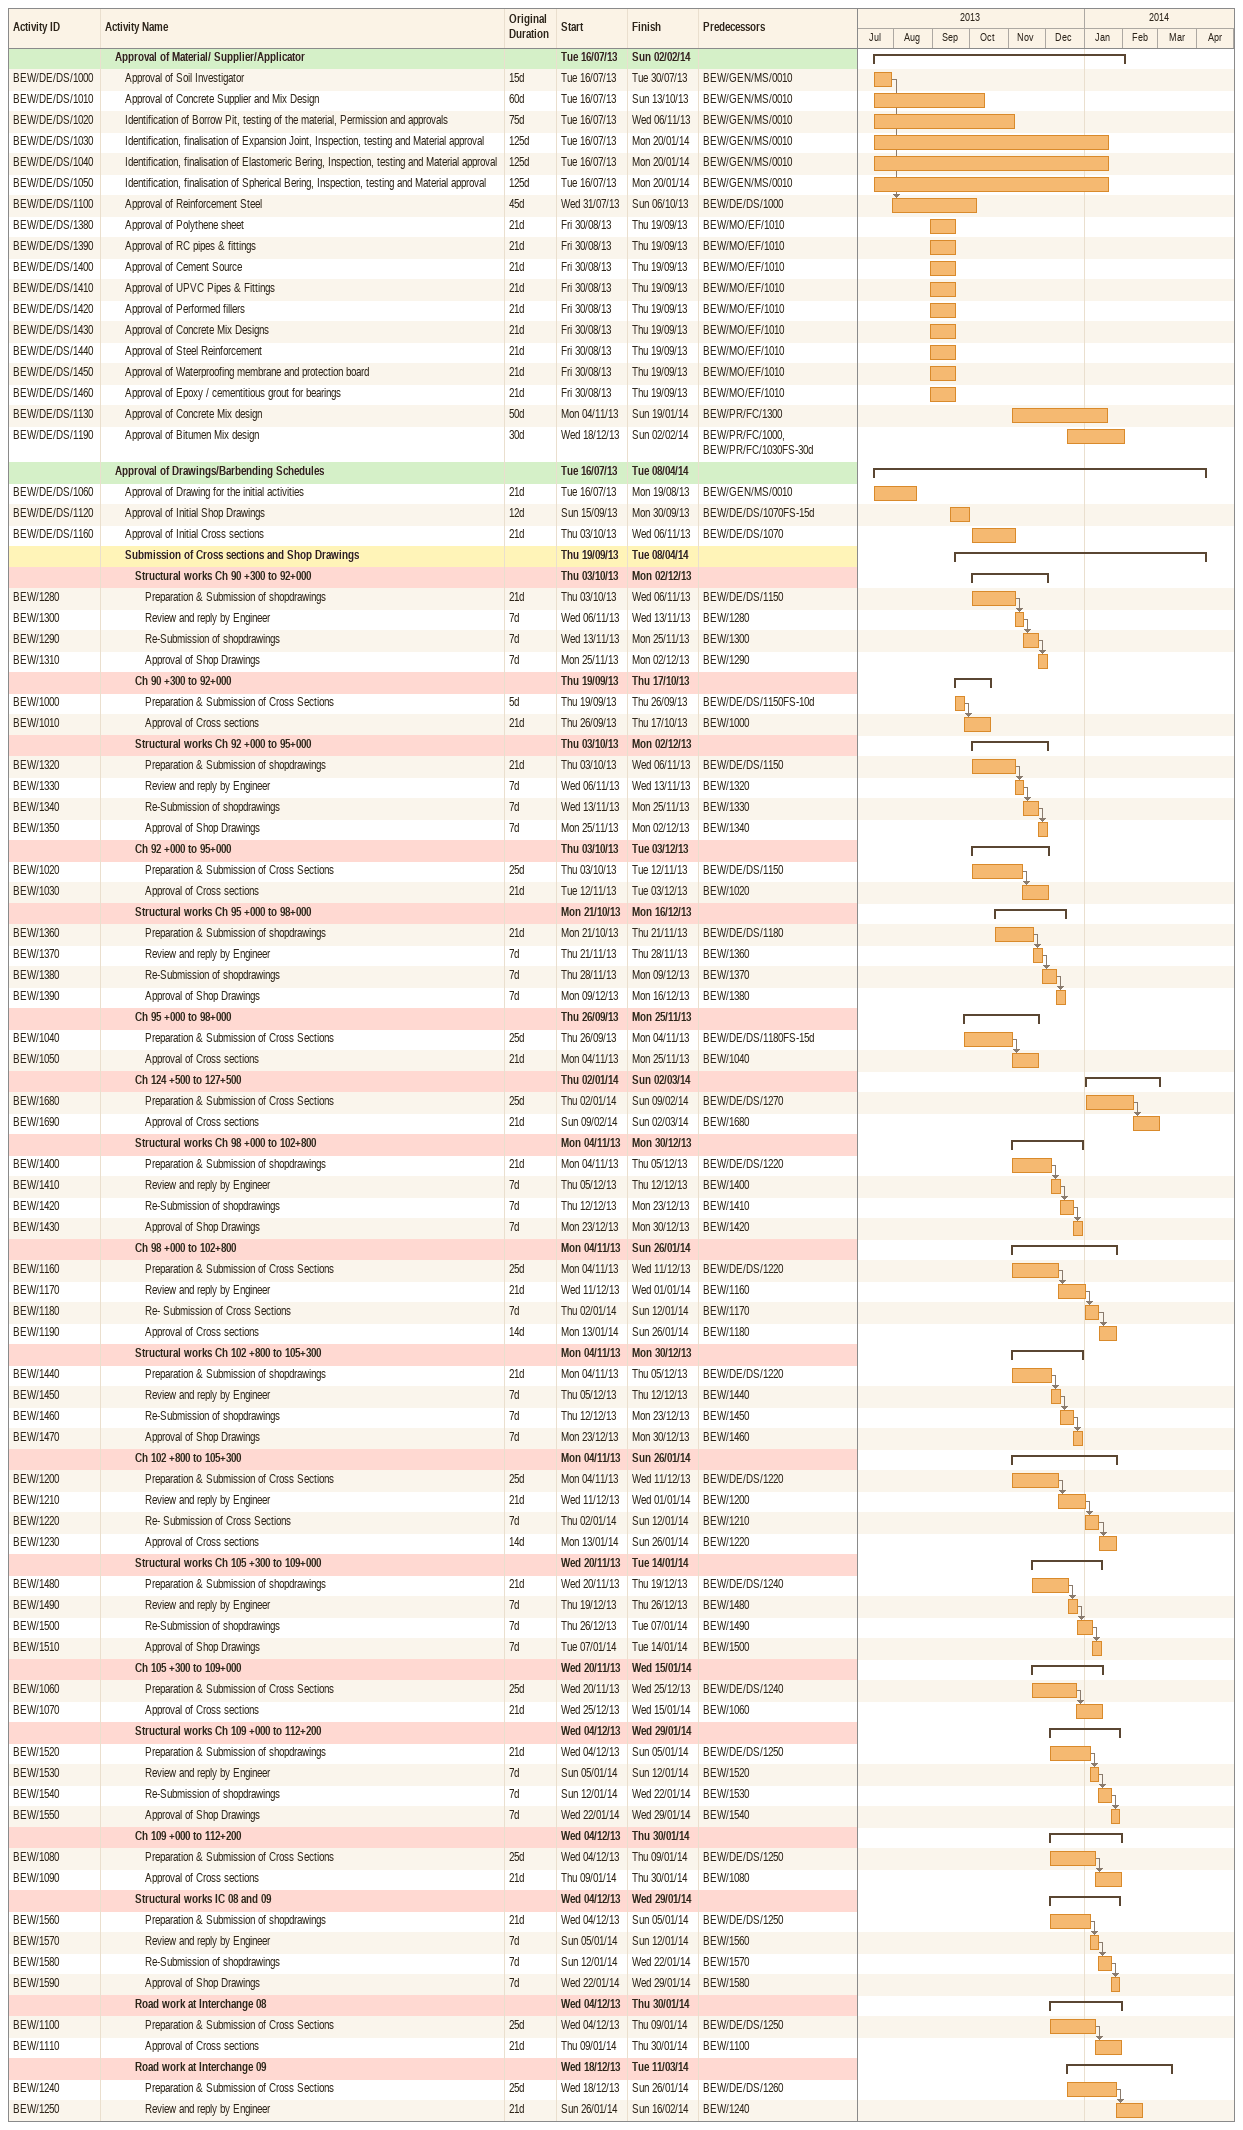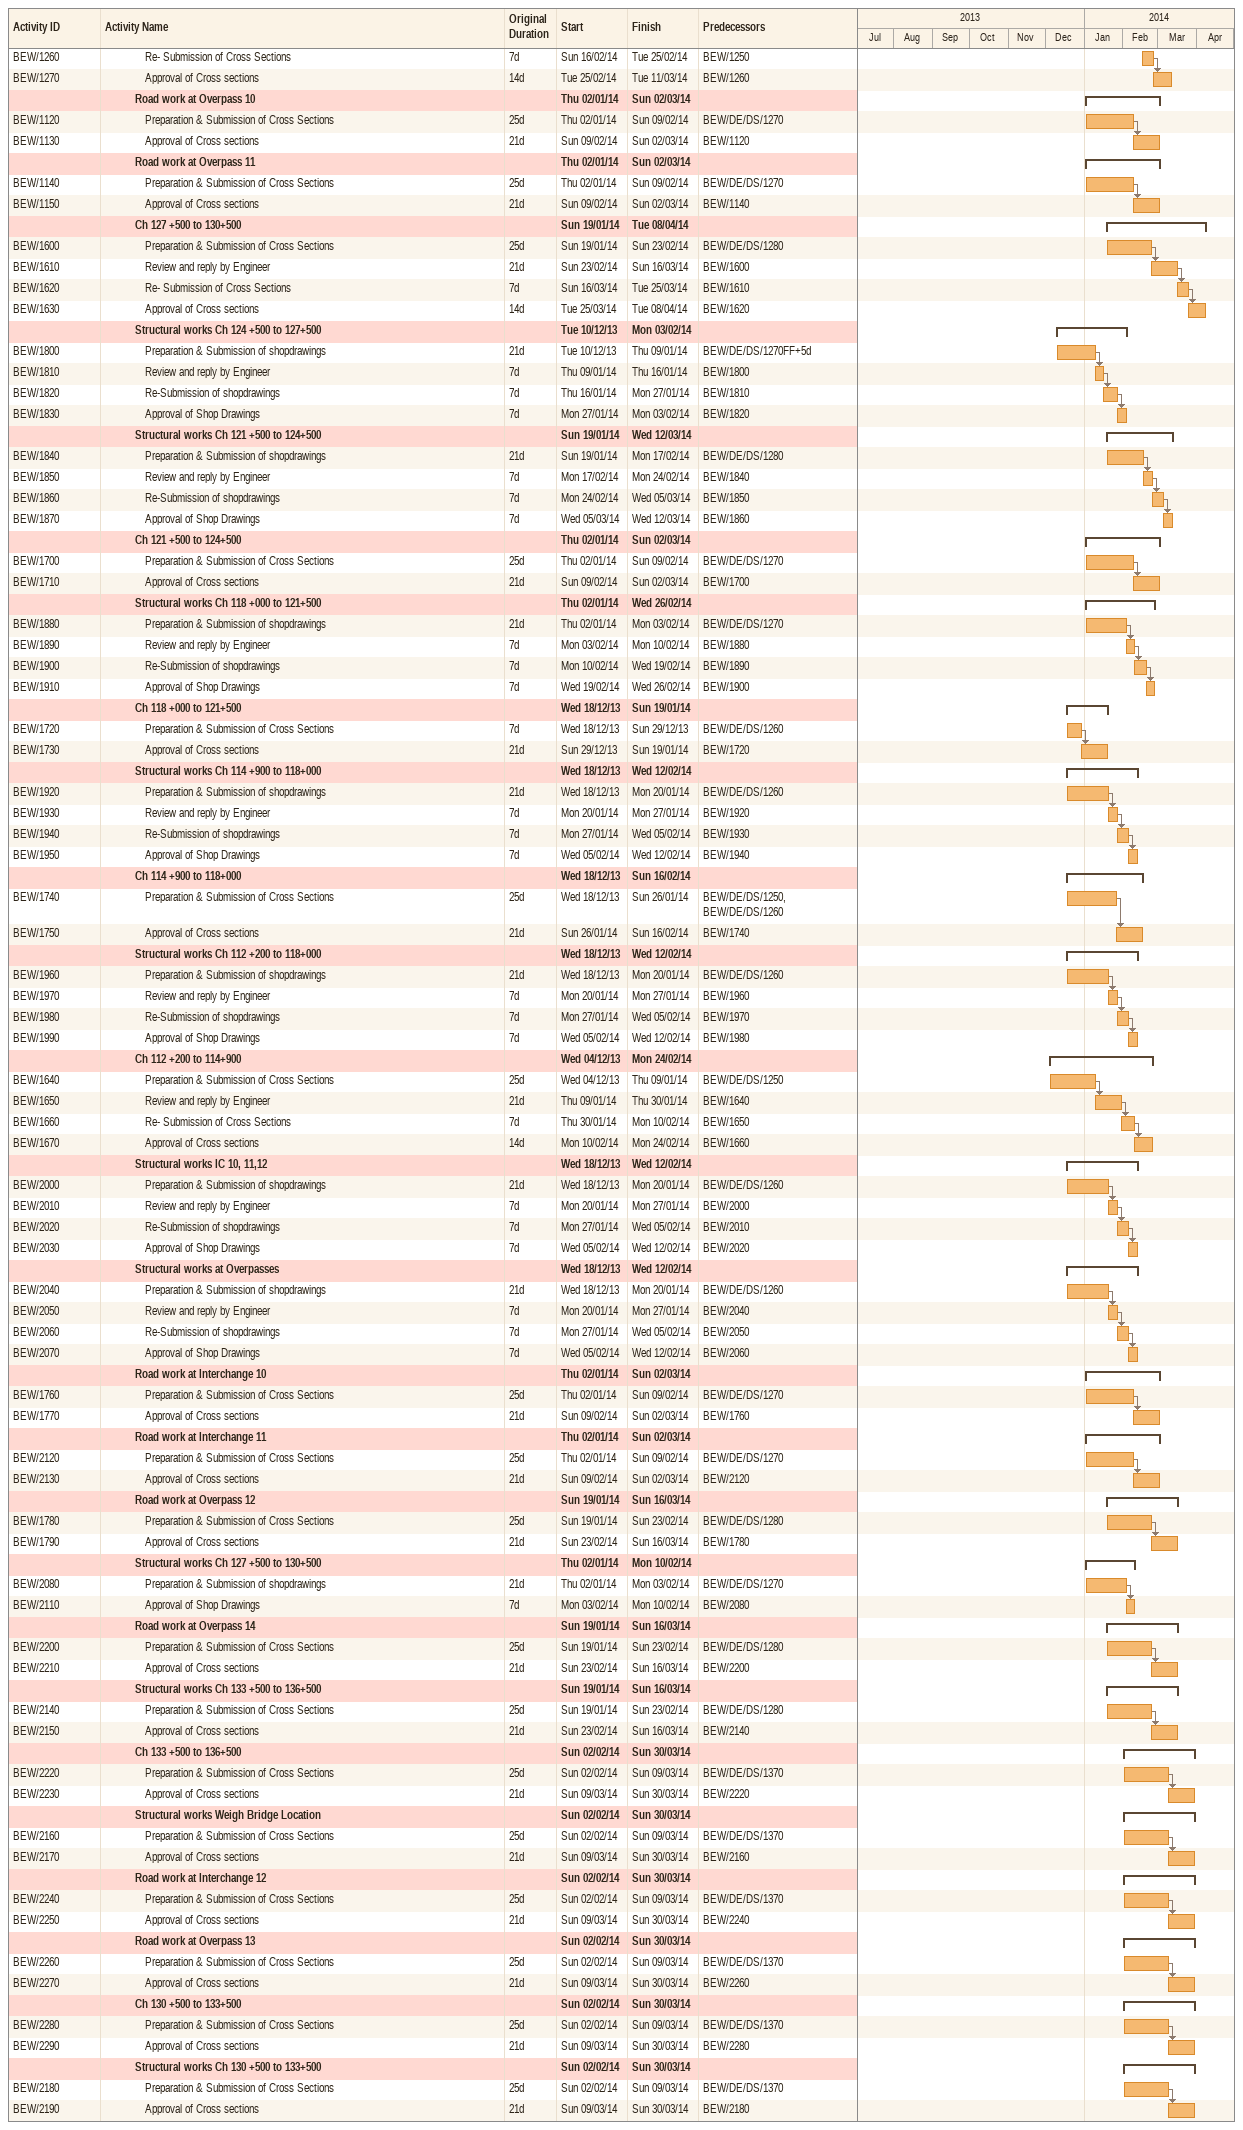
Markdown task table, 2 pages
| ID | Level | Task | Original duration | Start | Finish | Predecessors |
|---|---|---|---|---|---|---|
|  | 2 | **Approval of Material/ Supplier/Applicator** |  | 2013-07-16 | 2014-02-02 |  |
| BEW/DE/DS/1000 | 3 | Approval of Soil Investigator | 15d | 2013-07-16 | 2013-07-30 | BEW/GEN/MS/0010 |
| BEW/DE/DS/1010 | 3 | Approval of Concrete Supplier and Mix Design | 60d | 2013-07-16 | 2013-10-13 | BEW/GEN/MS/0010 |
| BEW/DE/DS/1020 | 3 | Identification of Borrow Pit, testing of the material, Permission and approvals | 75d | 2013-07-16 | 2013-11-06 | BEW/GEN/MS/0010 |
| BEW/DE/DS/1030 | 3 | Identification, finalisation of Expansion Joint, Inspection, testing and Material approval | 125d | 2013-07-16 | 2014-01-20 | BEW/GEN/MS/0010 |
| BEW/DE/DS/1040 | 3 | Identification, finalisation of Elastomeric Bering, Inspection, testing and Material approval | 125d | 2013-07-16 | 2014-01-20 | BEW/GEN/MS/0010 |
| BEW/DE/DS/1050 | 3 | Identification, finalisation of Spherical Bering, Inspection, testing and Material approval | 125d | 2013-07-16 | 2014-01-20 | BEW/GEN/MS/0010 |
| BEW/DE/DS/1100 | 3 | Approval of Reinforcement Steel | 45d | 2013-07-31 | 2013-10-06 | BEW/DE/DS/1000 |
| BEW/DE/DS/1380 | 3 | Approval of Polythene sheet | 21d | 2013-08-30 | 2013-09-19 | BEW/MO/EF/1010 |
| BEW/DE/DS/1390 | 3 | Approval of RC pipes & fittings | 21d | 2013-08-30 | 2013-09-19 | BEW/MO/EF/1010 |
| BEW/DE/DS/1400 | 3 | Approval of Cement Source | 21d | 2013-08-30 | 2013-09-19 | BEW/MO/EF/1010 |
| BEW/DE/DS/1410 | 3 | Approval of UPVC Pipes & Fittings | 21d | 2013-08-30 | 2013-09-19 | BEW/MO/EF/1010 |
| BEW/DE/DS/1420 | 3 | Approval of Performed fillers | 21d | 2013-08-30 | 2013-09-19 | BEW/MO/EF/1010 |
| BEW/DE/DS/1430 | 3 | Approval of Concrete Mix Designs | 21d | 2013-08-30 | 2013-09-19 | BEW/MO/EF/1010 |
| BEW/DE/DS/1440 | 3 | Approval of Steel Reinforcement | 21d | 2013-08-30 | 2013-09-19 | BEW/MO/EF/1010 |
| BEW/DE/DS/1450 | 3 | Approval of Waterproofing membrane and protection board | 21d | 2013-08-30 | 2013-09-19 | BEW/MO/EF/1010 |
| BEW/DE/DS/1460 | 3 | Approval of Epoxy / cementitious grout for bearings | 21d | 2013-08-30 | 2013-09-19 | BEW/MO/EF/1010 |
| BEW/DE/DS/1130 | 3 | Approval of Concrete Mix design | 50d | 2013-11-04 | 2014-01-19 | BEW/PR/FC/1300 |
| BEW/DE/DS/1190 | 3 | Approval of Bitumen Mix design | 30d | 2013-12-18 | 2014-02-02 | BEW/PR/FC/1000, BEW/PR/FC/1030FS-30d |
|  | 2 | **Approval of Drawings/Barbending Schedules** |  | 2013-07-16 | 2014-04-08 |  |
| BEW/DE/DS/1060 | 3 | Approval of Drawing for the initial activities | 21d | 2013-07-16 | 2013-08-19 | BEW/GEN/MS/0010 |
| BEW/DE/DS/1120 | 3 | Approval of Initial Shop Drawings | 12d | 2013-09-15 | 2013-09-30 | BEW/DE/DS/1070FS-15d |
| BEW/DE/DS/1160 | 3 | Approval of Initial Cross sections | 21d | 2013-10-03 | 2013-11-06 | BEW/DE/DS/1070 |
|  | 3 | **Submission of Cross sections and Shop Drawings** |  | 2013-09-19 | 2014-04-08 |  |
|  | 4 | **Structural works Ch 90 +300 to 92+000** |  | 2013-10-03 | 2013-12-02 |  |
| BEW/1280 | 5 | Preparation & Submission of shopdrawings | 21d | 2013-10-03 | 2013-11-06 | BEW/DE/DS/1150 |
| BEW/1300 | 5 | Review and reply by Engineer | 7d | 2013-11-06 | 2013-11-13 | BEW/1280 |
| BEW/1290 | 5 | Re-Submission of shopdrawings | 7d | 2013-11-13 | 2013-11-25 | BEW/1300 |
| BEW/1310 | 5 | Approval of Shop Drawings | 7d | 2013-11-25 | 2013-12-02 | BEW/1290 |
|  | 4 | **Ch 90 +300 to 92+000** |  | 2013-09-19 | 2013-10-17 |  |
| BEW/1000 | 5 | Preparation & Submission of Cross Sections | 5d | 2013-09-19 | 2013-09-26 | BEW/DE/DS/1150FS-10d |
| BEW/1010 | 5 | Approval of Cross sections | 21d | 2013-09-26 | 2013-10-17 | BEW/1000 |
|  | 4 | **Structural works Ch 92 +000 to 95+000** |  | 2013-10-03 | 2013-12-02 |  |
| BEW/1320 | 5 | Preparation & Submission of shopdrawings | 21d | 2013-10-03 | 2013-11-06 | BEW/DE/DS/1150 |
| BEW/1330 | 5 | Review and reply by Engineer | 7d | 2013-11-06 | 2013-11-13 | BEW/1320 |
| BEW/1340 | 5 | Re-Submission of shopdrawings | 7d | 2013-11-13 | 2013-11-25 | BEW/1330 |
| BEW/1350 | 5 | Approval of Shop Drawings | 7d | 2013-11-25 | 2013-12-02 | BEW/1340 |
|  | 4 | **Ch 92 +000 to 95+000** |  | 2013-10-03 | 2013-12-03 |  |
| BEW/1020 | 5 | Preparation & Submission of Cross Sections | 25d | 2013-10-03 | 2013-11-12 | BEW/DE/DS/1150 |
| BEW/1030 | 5 | Approval of Cross sections | 21d | 2013-11-12 | 2013-12-03 | BEW/1020 |
|  | 4 | **Structural works Ch 95 +000 to 98+000** |  | 2013-10-21 | 2013-12-16 |  |
| BEW/1360 | 5 | Preparation & Submission of shopdrawings | 21d | 2013-10-21 | 2013-11-21 | BEW/DE/DS/1180 |
| BEW/1370 | 5 | Review and reply by Engineer | 7d | 2013-11-21 | 2013-11-28 | BEW/1360 |
| BEW/1380 | 5 | Re-Submission of shopdrawings | 7d | 2013-11-28 | 2013-12-09 | BEW/1370 |
| BEW/1390 | 5 | Approval of Shop Drawings | 7d | 2013-12-09 | 2013-12-16 | BEW/1380 |
|  | 4 | **Ch 95 +000 to 98+000** |  | 2013-09-26 | 2013-11-25 |  |
| BEW/1040 | 5 | Preparation & Submission of Cross Sections | 25d | 2013-09-26 | 2013-11-04 | BEW/DE/DS/1180FS-15d |
| BEW/1050 | 5 | Approval of Cross sections | 21d | 2013-11-04 | 2013-11-25 | BEW/1040 |
|  | 4 | **Ch 124 +500 to 127+500** |  | 2014-01-02 | 2014-03-02 |  |
| BEW/1680 | 5 | Preparation & Submission of Cross Sections | 25d | 2014-01-02 | 2014-02-09 | BEW/DE/DS/1270 |
| BEW/1690 | 5 | Approval of Cross sections | 21d | 2014-02-09 | 2014-03-02 | BEW/1680 |
|  | 4 | **Structural works Ch 98 +000 to 102+800** |  | 2013-11-04 | 2013-12-30 |  |
| BEW/1400 | 5 | Preparation & Submission of shopdrawings | 21d | 2013-11-04 | 2013-12-05 | BEW/DE/DS/1220 |
| BEW/1410 | 5 | Review and reply by Engineer | 7d | 2013-12-05 | 2013-12-12 | BEW/1400 |
| BEW/1420 | 5 | Re-Submission of shopdrawings | 7d | 2013-12-12 | 2013-12-23 | BEW/1410 |
| BEW/1430 | 5 | Approval of Shop Drawings | 7d | 2013-12-23 | 2013-12-30 | BEW/1420 |
|  | 4 | **Ch 98 +000 to 102+800** |  | 2013-11-04 | 2014-01-26 |  |
| BEW/1160 | 5 | Preparation & Submission of Cross Sections | 25d | 2013-11-04 | 2013-12-11 | BEW/DE/DS/1220 |
| BEW/1170 | 5 | Review and reply by Engineer | 21d | 2013-12-11 | 2014-01-01 | BEW/1160 |
| BEW/1180 | 5 | Re- Submission of Cross Sections | 7d | 2014-01-02 | 2014-01-12 | BEW/1170 |
| BEW/1190 | 5 | Approval of Cross sections | 14d | 2014-01-13 | 2014-01-26 | BEW/1180 |
|  | 4 | **Structural works Ch 102 +800 to 105+300** |  | 2013-11-04 | 2013-12-30 |  |
| BEW/1440 | 5 | Preparation & Submission of shopdrawings | 21d | 2013-11-04 | 2013-12-05 | BEW/DE/DS/1220 |
| BEW/1450 | 5 | Review and reply by Engineer | 7d | 2013-12-05 | 2013-12-12 | BEW/1440 |
| BEW/1460 | 5 | Re-Submission of shopdrawings | 7d | 2013-12-12 | 2013-12-23 | BEW/1450 |
| BEW/1470 | 5 | Approval of Shop Drawings | 7d | 2013-12-23 | 2013-12-30 | BEW/1460 |
|  | 4 | **Ch 102 +800 to 105+300** |  | 2013-11-04 | 2014-01-26 |  |
| BEW/1200 | 5 | Preparation & Submission of Cross Sections | 25d | 2013-11-04 | 2013-12-11 | BEW/DE/DS/1220 |
| BEW/1210 | 5 | Review and reply by Engineer | 21d | 2013-12-11 | 2014-01-01 | BEW/1200 |
| BEW/1220 | 5 | Re- Submission of Cross Sections | 7d | 2014-01-02 | 2014-01-12 | BEW/1210 |
| BEW/1230 | 5 | Approval of Cross sections | 14d | 2014-01-13 | 2014-01-26 | BEW/1220 |
|  | 4 | **Structural works Ch 105 +300 to 109+000** |  | 2013-11-20 | 2014-01-14 |  |
| BEW/1480 | 5 | Preparation & Submission of shopdrawings | 21d | 2013-11-20 | 2013-12-19 | BEW/DE/DS/1240 |
| BEW/1490 | 5 | Review and reply by Engineer | 7d | 2013-12-19 | 2013-12-26 | BEW/1480 |
| BEW/1500 | 5 | Re-Submission of shopdrawings | 7d | 2013-12-26 | 2014-01-07 | BEW/1490 |
| BEW/1510 | 5 | Approval of Shop Drawings | 7d | 2014-01-07 | 2014-01-14 | BEW/1500 |
|  | 4 | **Ch 105 +300 to 109+000** |  | 2013-11-20 | 2014-01-15 |  |
| BEW/1060 | 5 | Preparation & Submission of Cross Sections | 25d | 2013-11-20 | 2013-12-25 | BEW/DE/DS/1240 |
| BEW/1070 | 5 | Approval of Cross sections | 21d | 2013-12-25 | 2014-01-15 | BEW/1060 |
|  | 4 | **Structural works Ch 109 +000 to 112+200** |  | 2013-12-04 | 2014-01-29 |  |
| BEW/1520 | 5 | Preparation & Submission of shopdrawings | 21d | 2013-12-04 | 2014-01-05 | BEW/DE/DS/1250 |
| BEW/1530 | 5 | Review and reply by Engineer | 7d | 2014-01-05 | 2014-01-12 | BEW/1520 |
| BEW/1540 | 5 | Re-Submission of shopdrawings | 7d | 2014-01-12 | 2014-01-22 | BEW/1530 |
| BEW/1550 | 5 | Approval of Shop Drawings | 7d | 2014-01-22 | 2014-01-29 | BEW/1540 |
|  | 4 | **Ch 109 +000 to 112+200** |  | 2013-12-04 | 2014-01-30 |  |
| BEW/1080 | 5 | Preparation & Submission of Cross Sections | 25d | 2013-12-04 | 2014-01-09 | BEW/DE/DS/1250 |
| BEW/1090 | 5 | Approval of Cross sections | 21d | 2014-01-09 | 2014-01-30 | BEW/1080 |
|  | 4 | **Structural works IC 08 and 09** |  | 2013-12-04 | 2014-01-29 |  |
| BEW/1560 | 5 | Preparation & Submission of shopdrawings | 21d | 2013-12-04 | 2014-01-05 | BEW/DE/DS/1250 |
| BEW/1570 | 5 | Review and reply by Engineer | 7d | 2014-01-05 | 2014-01-12 | BEW/1560 |
| BEW/1580 | 5 | Re-Submission of shopdrawings | 7d | 2014-01-12 | 2014-01-22 | BEW/1570 |
| BEW/1590 | 5 | Approval of Shop Drawings | 7d | 2014-01-22 | 2014-01-29 | BEW/1580 |
|  | 4 | **Road work at Interchange 08** |  | 2013-12-04 | 2014-01-30 |  |
| BEW/1100 | 5 | Preparation & Submission of Cross Sections | 25d | 2013-12-04 | 2014-01-09 | BEW/DE/DS/1250 |
| BEW/1110 | 5 | Approval of Cross sections | 21d | 2014-01-09 | 2014-01-30 | BEW/1100 |
|  | 4 | **Road work at Interchange 09** |  | 2013-12-18 | 2014-03-11 |  |
| BEW/1240 | 5 | Preparation & Submission of Cross Sections | 25d | 2013-12-18 | 2014-01-26 | BEW/DE/DS/1260 |
| BEW/1250 | 5 | Review and reply by Engineer | 21d | 2014-01-26 | 2014-02-16 | BEW/1240 |
| BEW/1260 | 5 | Re- Submission of Cross Sections | 7d | 2014-02-16 | 2014-02-25 | BEW/1250 |
| BEW/1270 | 5 | Approval of Cross sections | 14d | 2014-02-25 | 2014-03-11 | BEW/1260 |
|  | 4 | **Road work at Overpass 10** |  | 2014-01-02 | 2014-03-02 |  |
| BEW/1120 | 5 | Preparation & Submission of Cross Sections | 25d | 2014-01-02 | 2014-02-09 | BEW/DE/DS/1270 |
| BEW/1130 | 5 | Approval of Cross sections | 21d | 2014-02-09 | 2014-03-02 | BEW/1120 |
|  | 4 | **Road work at Overpass 11** |  | 2014-01-02 | 2014-03-02 |  |
| BEW/1140 | 5 | Preparation & Submission of Cross Sections | 25d | 2014-01-02 | 2014-02-09 | BEW/DE/DS/1270 |
| BEW/1150 | 5 | Approval of Cross sections | 21d | 2014-02-09 | 2014-03-02 | BEW/1140 |
|  | 4 | **Ch 127 +500 to 130+500** |  | 2014-01-19 | 2014-04-08 |  |
| BEW/1600 | 5 | Preparation & Submission of Cross Sections | 25d | 2014-01-19 | 2014-02-23 | BEW/DE/DS/1280 |
| BEW/1610 | 5 | Review and reply by Engineer | 21d | 2014-02-23 | 2014-03-16 | BEW/1600 |
| BEW/1620 | 5 | Re- Submission of Cross Sections | 7d | 2014-03-16 | 2014-03-25 | BEW/1610 |
| BEW/1630 | 5 | Approval of Cross sections | 14d | 2014-03-25 | 2014-04-08 | BEW/1620 |
|  | 4 | **Structural works Ch 124 +500 to 127+500** |  | 2013-12-10 | 2014-02-03 |  |
| BEW/1800 | 5 | Preparation & Submission of shopdrawings | 21d | 2013-12-10 | 2014-01-09 | BEW/DE/DS/1270FF+5d |
| BEW/1810 | 5 | Review and reply by Engineer | 7d | 2014-01-09 | 2014-01-16 | BEW/1800 |
| BEW/1820 | 5 | Re-Submission of shopdrawings | 7d | 2014-01-16 | 2014-01-27 | BEW/1810 |
| BEW/1830 | 5 | Approval of Shop Drawings | 7d | 2014-01-27 | 2014-02-03 | BEW/1820 |
|  | 4 | **Structural works Ch 121 +500 to 124+500** |  | 2014-01-19 | 2014-03-12 |  |
| BEW/1840 | 5 | Preparation & Submission of shopdrawings | 21d | 2014-01-19 | 2014-02-17 | BEW/DE/DS/1280 |
| BEW/1850 | 5 | Review and reply by Engineer | 7d | 2014-02-17 | 2014-02-24 | BEW/1840 |
| BEW/1860 | 5 | Re-Submission of shopdrawings | 7d | 2014-02-24 | 2014-03-05 | BEW/1850 |
| BEW/1870 | 5 | Approval of Shop Drawings | 7d | 2014-03-05 | 2014-03-12 | BEW/1860 |
|  | 4 | **Ch 121 +500 to 124+500** |  | 2014-01-02 | 2014-03-02 |  |
| BEW/1700 | 5 | Preparation & Submission of Cross Sections | 25d | 2014-01-02 | 2014-02-09 | BEW/DE/DS/1270 |
| BEW/1710 | 5 | Approval of Cross sections | 21d | 2014-02-09 | 2014-03-02 | BEW/1700 |
|  | 4 | **Structural works Ch 118 +000 to 121+500** |  | 2014-01-02 | 2014-02-26 |  |
| BEW/1880 | 5 | Preparation & Submission of shopdrawings | 21d | 2014-01-02 | 2014-02-03 | BEW/DE/DS/1270 |
| BEW/1890 | 5 | Review and reply by Engineer | 7d | 2014-02-03 | 2014-02-10 | BEW/1880 |
| BEW/1900 | 5 | Re-Submission of shopdrawings | 7d | 2014-02-10 | 2014-02-19 | BEW/1890 |
| BEW/1910 | 5 | Approval of Shop Drawings | 7d | 2014-02-19 | 2014-02-26 | BEW/1900 |
|  | 4 | **Ch 118 +000 to 121+500** |  | 2013-12-18 | 2014-01-19 |  |
| BEW/1720 | 5 | Preparation & Submission of Cross Sections | 7d | 2013-12-18 | 2013-12-29 | BEW/DE/DS/1260 |
| BEW/1730 | 5 | Approval of Cross sections | 21d | 2013-12-29 | 2014-01-19 | BEW/1720 |
|  | 4 | **Structural works Ch 114 +900 to 118+000** |  | 2013-12-18 | 2014-02-12 |  |
| BEW/1920 | 5 | Preparation & Submission of shopdrawings | 21d | 2013-12-18 | 2014-01-20 | BEW/DE/DS/1260 |
| BEW/1930 | 5 | Review and reply by Engineer | 7d | 2014-01-20 | 2014-01-27 | BEW/1920 |
| BEW/1940 | 5 | Re-Submission of shopdrawings | 7d | 2014-01-27 | 2014-02-05 | BEW/1930 |
| BEW/1950 | 5 | Approval of Shop Drawings | 7d | 2014-02-05 | 2014-02-12 | BEW/1940 |
|  | 4 | **Ch 114 +900 to 118+000** |  | 2013-12-18 | 2014-02-16 |  |
| BEW/1740 | 5 | Preparation & Submission of Cross Sections | 25d | 2013-12-18 | 2014-01-26 | BEW/DE/DS/1250, BEW/DE/DS/1260 |
| BEW/1750 | 5 | Approval of Cross sections | 21d | 2014-01-26 | 2014-02-16 | BEW/1740 |
|  | 4 | **Structural works Ch 112 +200 to 118+000** |  | 2013-12-18 | 2014-02-12 |  |
| BEW/1960 | 5 | Preparation & Submission of shopdrawings | 21d | 2013-12-18 | 2014-01-20 | BEW/DE/DS/1260 |
| BEW/1970 | 5 | Review and reply by Engineer | 7d | 2014-01-20 | 2014-01-27 | BEW/1960 |
| BEW/1980 | 5 | Re-Submission of shopdrawings | 7d | 2014-01-27 | 2014-02-05 | BEW/1970 |
| BEW/1990 | 5 | Approval of Shop Drawings | 7d | 2014-02-05 | 2014-02-12 | BEW/1980 |
|  | 4 | **Ch 112 +200 to 114+900** |  | 2013-12-04 | 2014-02-24 |  |
| BEW/1640 | 5 | Preparation & Submission of Cross Sections | 25d | 2013-12-04 | 2014-01-09 | BEW/DE/DS/1250 |
| BEW/1650 | 5 | Review and reply by Engineer | 21d | 2014-01-09 | 2014-01-30 | BEW/1640 |
| BEW/1660 | 5 | Re- Submission of Cross Sections | 7d | 2014-01-30 | 2014-02-10 | BEW/1650 |
| BEW/1670 | 5 | Approval of Cross sections | 14d | 2014-02-10 | 2014-02-24 | BEW/1660 |
|  | 4 | **Structural works IC 10, 11,12** |  | 2013-12-18 | 2014-02-12 |  |
| BEW/2000 | 5 | Preparation & Submission of shopdrawings | 21d | 2013-12-18 | 2014-01-20 | BEW/DE/DS/1260 |
| BEW/2010 | 5 | Review and reply by Engineer | 7d | 2014-01-20 | 2014-01-27 | BEW/2000 |
| BEW/2020 | 5 | Re-Submission of shopdrawings | 7d | 2014-01-27 | 2014-02-05 | BEW/2010 |
| BEW/2030 | 5 | Approval of Shop Drawings | 7d | 2014-02-05 | 2014-02-12 | BEW/2020 |
|  | 4 | **Structural works at Overpasses** |  | 2013-12-18 | 2014-02-12 |  |
| BEW/2040 | 5 | Preparation & Submission of shopdrawings | 21d | 2013-12-18 | 2014-01-20 | BEW/DE/DS/1260 |
| BEW/2050 | 5 | Review and reply by Engineer | 7d | 2014-01-20 | 2014-01-27 | BEW/2040 |
| BEW/2060 | 5 | Re-Submission of shopdrawings | 7d | 2014-01-27 | 2014-02-05 | BEW/2050 |
| BEW/2070 | 5 | Approval of Shop Drawings | 7d | 2014-02-05 | 2014-02-12 | BEW/2060 |
|  | 4 | **Road work at Interchange 10** |  | 2014-01-02 | 2014-03-02 |  |
| BEW/1760 | 5 | Preparation & Submission of Cross Sections | 25d | 2014-01-02 | 2014-02-09 | BEW/DE/DS/1270 |
| BEW/1770 | 5 | Approval of Cross sections | 21d | 2014-02-09 | 2014-03-02 | BEW/1760 |
|  | 4 | **Road work at Interchange 11** |  | 2014-01-02 | 2014-03-02 |  |
| BEW/2120 | 5 | Preparation & Submission of Cross Sections | 25d | 2014-01-02 | 2014-02-09 | BEW/DE/DS/1270 |
| BEW/2130 | 5 | Approval of Cross sections | 21d | 2014-02-09 | 2014-03-02 | BEW/2120 |
|  | 4 | **Road work at Overpass 12** |  | 2014-01-19 | 2014-03-16 |  |
| BEW/1780 | 5 | Preparation & Submission of Cross Sections | 25d | 2014-01-19 | 2014-02-23 | BEW/DE/DS/1280 |
| BEW/1790 | 5 | Approval of Cross sections | 21d | 2014-02-23 | 2014-03-16 | BEW/1780 |
|  | 4 | **Structural works Ch 127 +500 to 130+500** |  | 2014-01-02 | 2014-02-10 |  |
| BEW/2080 | 5 | Preparation & Submission of shopdrawings | 21d | 2014-01-02 | 2014-02-03 | BEW/DE/DS/1270 |
| BEW/2110 | 5 | Approval of Shop Drawings | 7d | 2014-02-03 | 2014-02-10 | BEW/2080 |
|  | 4 | **Road work at Overpass 14** |  | 2014-01-19 | 2014-03-16 |  |
| BEW/2200 | 5 | Preparation & Submission of Cross Sections | 25d | 2014-01-19 | 2014-02-23 | BEW/DE/DS/1280 |
| BEW/2210 | 5 | Approval of Cross sections | 21d | 2014-02-23 | 2014-03-16 | BEW/2200 |
|  | 4 | **Structural works Ch 133 +500 to 136+500** |  | 2014-01-19 | 2014-03-16 |  |
| BEW/2140 | 5 | Preparation & Submission of Cross Sections | 25d | 2014-01-19 | 2014-02-23 | BEW/DE/DS/1280 |
| BEW/2150 | 5 | Approval of Cross sections | 21d | 2014-02-23 | 2014-03-16 | BEW/2140 |
|  | 4 | **Ch 133 +500 to 136+500** |  | 2014-02-02 | 2014-03-30 |  |
| BEW/2220 | 5 | Preparation & Submission of Cross Sections | 25d | 2014-02-02 | 2014-03-09 | BEW/DE/DS/1370 |
| BEW/2230 | 5 | Approval of Cross sections | 21d | 2014-03-09 | 2014-03-30 | BEW/2220 |
|  | 4 | **Structural works Weigh Bridge Location** |  | 2014-02-02 | 2014-03-30 |  |
| BEW/2160 | 5 | Preparation & Submission of Cross Sections | 25d | 2014-02-02 | 2014-03-09 | BEW/DE/DS/1370 |
| BEW/2170 | 5 | Approval of Cross sections | 21d | 2014-03-09 | 2014-03-30 | BEW/2160 |
|  | 4 | **Road work at Interchange 12** |  | 2014-02-02 | 2014-03-30 |  |
| BEW/2240 | 5 | Preparation & Submission of Cross Sections | 25d | 2014-02-02 | 2014-03-09 | BEW/DE/DS/1370 |
| BEW/2250 | 5 | Approval of Cross sections | 21d | 2014-03-09 | 2014-03-30 | BEW/2240 |
|  | 4 | **Road work at Overpass 13** |  | 2014-02-02 | 2014-03-30 |  |
| BEW/2260 | 5 | Preparation & Submission of Cross Sections | 25d | 2014-02-02 | 2014-03-09 | BEW/DE/DS/1370 |
| BEW/2270 | 5 | Approval of Cross sections | 21d | 2014-03-09 | 2014-03-30 | BEW/2260 |
|  | 4 | **Ch 130 +500 to 133+500** |  | 2014-02-02 | 2014-03-30 |  |
| BEW/2280 | 5 | Preparation & Submission of Cross Sections | 25d | 2014-02-02 | 2014-03-09 | BEW/DE/DS/1370 |
| BEW/2290 | 5 | Approval of Cross sections | 21d | 2014-03-09 | 2014-03-30 | BEW/2280 |
|  | 4 | **Structural works Ch 130 +500 to 133+500** |  | 2014-02-02 | 2014-03-30 |  |
| BEW/2180 | 5 | Preparation & Submission of Cross Sections | 25d | 2014-02-02 | 2014-03-09 | BEW/DE/DS/1370 |
| BEW/2190 | 5 | Approval of Cross sections | 21d | 2014-03-09 | 2014-03-30 | BEW/2180 |
